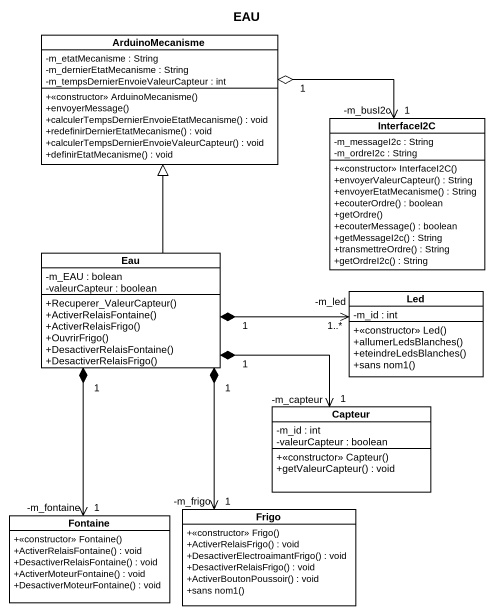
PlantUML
@startuml
title EAU
hide circle
hide empty members
skinparam classAttributeIconSize 0
class ArduinoMecanisme {
  -m_etatMecanisme : String
  -m_dernierEtatMecanisme : String
  -m_tempsDernierEnvoieValeurCapteur : int
  +<<constructor>> ArduinoMecanisme()
  +envoyerMessage()
  +calculerTempsDernierEnvoieEtatMecanisme() : void
  +redefinirDernierEtatMecanisme() : void
  +calculerTempsDernierEnvoieValeurCapteur() : void
  +definirEtatMecanisme() : void
}
class InterfaceI2C {
  -m_messageI2c : String
  -m_ordreI2c : String
  +<<constructor>> InterfaceI2C()
  +envoyerValeurCapteur() : String
  +envoyerEtatMecanisme() : String
  +ecouterOrdre() : boolean
  +getOrdre()
  +ecouterMessage() : boolean
  +getMessageI2c() : String
  +transmettreOrdre() : String
  +getOrdreI2c() : String
}
class Eau {
  -m_EAU : bolean
  -valeurCapteur : boolean
  +Recuperer_ValeurCapteur()
  +ActiverRelaisFontaine()
  +ActiverRelaisFrigo()
  +OuvrirFrigo()
  +DesactiverRelaisFontaine()
  +DesactiverRelaisFrigo()
}
class Led {
  -m_id : int
  +<<constructor>> Led()
  +allumerLedsBlanches()
  +eteindreLedsBlanches()
  +sans nom1()
}
class Capteur {
  -m_id : int
  -valeurCapteur : boolean
  +<<constructor>> Capteur()
  +getValeurCapteur() : void
}
class Fontaine {
  +<<constructor>> Fontaine()
  +ActiverRelaisFontaine() : void
  +DesactiverRelaisFontaine() : void
  +ActiverMoteurFontaine() : void
  +DesactiverMoteurFontaine() : void
}
class Frigo {
  +<<constructor>> Frigo()
  +ActiverRelaisFrigo() : void
  +DesactiverElectroaimantFrigo() : void
  +DesactiverRelaisFrigo() : void
  +ActiverBoutonPoussoir() : void
  +sans nom1()
}
ArduinoMecanisme "1" o-right-> "-m_busI2c\n1" InterfaceI2C
Eau -up-|> ArduinoMecanisme
Eau "1" *-right-> "1..*\n-m_led" Led
Eau "1" *--> "1\n-m_capteur" Capteur
Eau "1" *--> "1\n-m_fontaine" Fontaine
Eau "1" *--> "1\n-m_frigo" Frigo
@enduml
